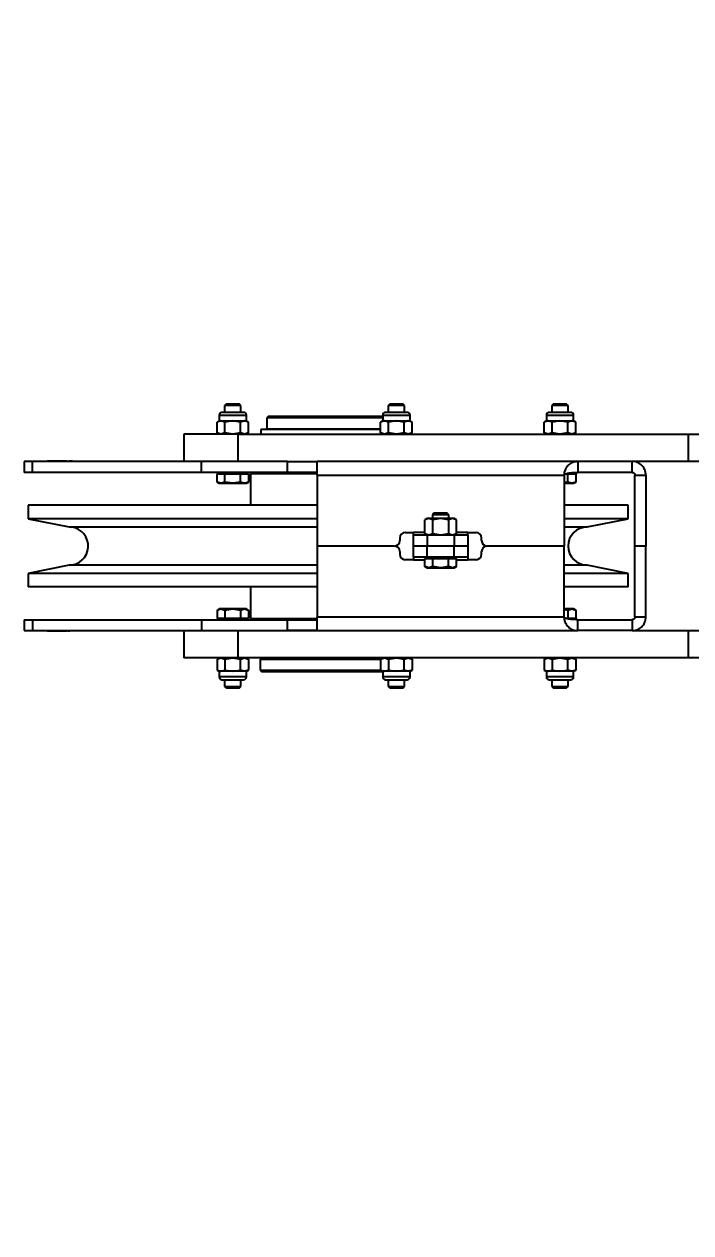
# Model space of a CAD drawing. Header units: centimetres. Extents: x 470464 to 524273, y 49611 to 59074.
# Drawn here: x 505732.74 to 505757.19, y 50185.69 to 50229.98 of the extents above; entities that cross this region are included whole.
import ezdxf

# ---------------------------------------------------------------- set-up
doc = ezdxf.new("R2010")
doc.units = ezdxf.units.CM
doc.header["$MEASUREMENT"] = 0
doc.layers.add('A-ANNO-REVC-01', color=1, linetype='Continuous', lineweight=15, true_color=0xff0000, plot=False)
doc.layers.add('vinç', color=7, linetype='Continuous')
doc.styles.add('BARIŞ BABUR-3', font='arial.ttf')
doc.dimstyles.new('AAA_A4 BVS STANDART', dxfattribs={"dimscale": 12, "dimtxt": 1.8, "dimasz": 1.6, "dimexe": 0.18, "dimexo": 0.0625, "dimgap": 0.09, "dimtad": 1, "dimtoh": 1, "dimdec": 0, "dimzin": 9, "dimdsep": 46, "dimtxsty": 'BARIŞ BABUR-3', "dimcen": 0.09, "dimclrd": 1, "dimclre": 1, "dimclrt": 2, "dimadec": 0, "dimazin": 0, "dimtfac": 1, "dimtdec": 0, "dimtofl": 0, "dimtmove": 0, "dimatfit": 3, "dimfxl": 1, "dimtolj": 1, "dimtzin": 0, "dimlwd": 9, "dimlwe": 9, "dimarcsym": 0})

# ---------------------------------------------------------------- blocks, each defined once
blk = doc.blocks.new('*D249')
at = {"layer": 'A-ANNO-REVC-01', "color": 1, "lineweight": 9, "transparency": 16777216}
for p, q in [((505595.928, 58147.11), (505917.174, 58147.11)), ((505915.734, 50109.91), (505915.734, 58134.31)), ((505595.928, 50097.11), (505917.174, 50097.11))]:
    blk.add_line(p, q, dxfattribs=at)
at = {"layer": 'A-ANNO-REVC-01', "color": 1, "transparency": 16777216}
for points in [[(505917.868, 58134.31), (505913.601, 58134.31), (505915.734, 58147.11)], [(505913.601, 50109.91), (505917.868, 50109.91), (505915.734, 50097.11)]]:
    blk.add_solid(points, dxfattribs=at)
at = {"layer": 'Defpoints', "color": 0, "transparency": 16777216}
for p in [(505595.428, 58147.11), (505915.734, 58147.11), (505595.428, 50097.11)]:
    blk.add_point(p, dxfattribs=at)
at = {"layer": 'A-ANNO-REVC-01', "color": 2, "transparency": 16777216, "insert": (505906.243, 54122.11), "char_height": 14.4, "attachment_point": 5, "rotation": 90, "style": 'BARIŞ BABUR-3'}
blk.add_mtext('\\A1;YÜRÜME YOLU BOYU : 8050', dxfattribs=at)
blk = doc.blocks.new('*D251')
at = {"layer": 'A-ANNO-REVC-01', "color": 1, "lineweight": 9, "transparency": 16777216}
for p, q in [((505757.792, 50210.86), (505885.137, 50210.86)), ((505883.697, 50198.06), (505883.697, 50109.91)), ((505595.928, 50097.11), (505885.137, 50097.11))]:
    blk.add_line(p, q, dxfattribs=at)
at = {"layer": 'A-ANNO-REVC-01', "color": 1, "transparency": 16777216}
for points in [[(505885.831, 50198.06), (505881.564, 50198.06), (505883.697, 50210.86)], [(505881.564, 50109.91), (505885.831, 50109.91), (505883.697, 50097.11)]]:
    blk.add_solid(points, dxfattribs=at)
at = {"layer": 'Defpoints', "color": 0, "transparency": 16777216}
for p in [(505757.292, 50210.86), (505595.428, 50097.11), (505883.697, 50097.11)]:
    blk.add_point(p, dxfattribs=at)
at = {"layer": 'A-ANNO-REVC-01', "color": 2, "transparency": 16777216, "insert": (505875.748, 50153.985), "char_height": 14.4, "attachment_point": 5, "rotation": 90, "style": 'BARIŞ BABUR-3'}
blk.add_mtext('\\A1;114', dxfattribs=at)
blk = doc.blocks.new('tdfsdyutydstmfktnfchjtdhasr')
at = {"color": 2, "linetype": 'Continuous', "lineweight": 25}
for p, q in [((406499.489, 69092.049), (406499.089, 69092.049)), ((406499.089, 69092.049), (406499.089, 69091.741)), ((406499.489, 69091.741), (406499.089, 69091.741)), ((406499.089, 69091.741), (406499.089, 69085.549)), ((406499.489, 69092.049), (406499.489, 69091.741)), ((406499.489, 69091.741), (406499.489, 69085.549)), ((406500.689, 69081.299), (406500.689, 69091.899)), ((406501.189, 69091.899), (406500.689, 69091.899)), ((406501.189, 69081.299), (406501.189, 69091.899)), ((406501.489, 69090.399), (406501.189, 69091.899)), ((406503.189, 69091.899), (406502.889, 69090.399)), ((406503.189, 69081.299), (406503.189, 69091.899)), ((406503.689, 69091.899), (406503.189, 69091.899)), ((406503.689, 69081.299), (406503.689, 69091.899)), ((406505.289, 69092.049), (406504.889, 69092.049)), ((406504.889, 69091.741), (406504.889, 69092.049)), ((406504.889, 69091.741), (406505.289, 69091.741)), ((406504.889, 69085.549), (406504.889, 69091.741)), ((406505.289, 69091.741), (406505.289, 69092.049)), ((406505.289, 69085.549), (406505.289, 69091.741)), ((406499.079, 69091.2), (406499.079, 69090.475)), ((406499.089, 69091.2), (406499.079, 69091.2)), ((406505.299, 69091.2), (406505.289, 69091.2)), ((406505.299, 69090.475), (406505.299, 69091.2)), ((406499.079, 69090.475), (406499.089, 69090.475)), ((406499.079, 69090.433), (406499.079, 69090.475)), ((406499.089, 69090.433), (406499.079, 69090.433)), ((406499.079, 69090.433), (406499.079, 69090.37)), ((406501.489, 69081.299), (406501.489, 69090.399)), ((406502.889, 69090.399), (406502.884, 69090.311)), ((406502.889, 69090.399), (406502.889, 69081.299)), ((406505.289, 69090.475), (406505.299, 69090.475)), ((406505.289, 69090.46), (406505.299, 69090.46)), ((406505.299, 69090.401), (406505.289, 69090.401)), ((406505.299, 69090.475), (406505.299, 69090.46)), ((406505.299, 69090.46), (406505.299, 69090.401)), ((406505.299, 69090.37), (406505.299, 69090.401)), ((406499.089, 69090.37), (406499.079, 69090.37)), ((406499.079, 69089.527), (406499.079, 69090.37)), ((406505.299, 69090.37), (406505.289, 69090.37)), ((406505.289, 69090.282), (406505.299, 69090.282)), ((406505.299, 69090.282), (406505.299, 69090.37)), ((406505.299, 69090.282), (406505.299, 69088.683)), ((406499.079, 69088.683), (406499.079, 69089.527)), ((406499.089, 69089.527), (406499.079, 69089.527)), ((406499.089, 69088.683), (406499.079, 69088.683)), ((406499.089, 69088.672), (406499.079, 69088.672)), ((406499.079, 69087.331), (406499.079, 69088.672)), ((406505.289, 69088.683), (406505.299, 69088.683)), ((406505.289, 69088.672), (406505.299, 69088.672)), ((406505.299, 69088.672), (406505.299, 69087.331)), ((406499.089, 69087.331), (406499.079, 69087.331)), ((406505.299, 69087.331), (406505.289, 69087.331)), ((406499.089, 69086.199), (406498.089, 69086.199)), ((406498.089, 69084.199), (406498.089, 69086.199)), ((406506.289, 69086.199), (406505.289, 69086.199)), ((406506.289, 69084.199), (406506.289, 69086.199)), ((406499.489, 69085.549), (406499.089, 69085.549)), ((406499.089, 69085.549), (406499.089, 69082.396)), ((406499.489, 69085.549), (406499.489, 69082.396)), ((406504.889, 69085.549), (406505.289, 69085.549)), ((406504.889, 69082.396), (406504.889, 69085.549)), ((406505.289, 69082.396), (406505.289, 69085.549)), ((406497.045, 69084.699), (406496.989, 69084.644)), ((406496.989, 69084.644), (406496.989, 69084.155)), ((406497.045, 69084.699), (406497.045, 69084.099)), ((406497.289, 69084.699), (406497.045, 69084.699)), ((406497.289, 69084.796), (406497.289, 69084.002)), ((406497.393, 69083.899), (406497.393, 69084.899)), ((406497.599, 69084.899), (406497.393, 69084.899)), ((406497.644, 69084.976), (406497.599, 69084.832)), ((406497.644, 69084.976), (406497.599, 69084.899)), ((406497.599, 69084.832), (406497.599, 69084.899)), ((406497.599, 69084.399), (406497.599, 69084.832)), ((406497.599, 69084.832), (406497.644, 69084.688)), ((406497.644, 69084.688), (406497.599, 69084.399)), ((406498.045, 69084.976), (406497.644, 69084.976)), ((406498.045, 69084.688), (406497.644, 69084.688)), ((406498.045, 69084.976), (406498.089, 69084.832)), ((406498.089, 69084.899), (406498.045, 69084.976)), ((406498.089, 69084.832), (406498.045, 69084.688)), ((406498.045, 69084.688), (406498.089, 69084.399)), ((406499.539, 69084.899), (406499.489, 69084.899)), ((406499.539, 69084.832), (406499.539, 69084.976)), ((406499.845, 69084.976), (406499.539, 69084.976)), ((406499.539, 69084.688), (406499.539, 69084.832)), ((406499.539, 69084.399), (406499.539, 69084.688)), ((406499.845, 69084.688), (406499.539, 69084.688)), ((406499.845, 69084.976), (406499.889, 69084.832)), ((406499.889, 69084.899), (406499.845, 69084.976)), ((406499.889, 69084.832), (406499.845, 69084.688)), ((406499.845, 69084.688), (406499.889, 69084.399)), ((406499.889, 69084.832), (406499.889, 69084.899)), ((406499.889, 69084.399), (406499.889, 69084.832)), ((406504.489, 69084.832), (406504.534, 69084.976)), ((406504.534, 69084.976), (406504.489, 69084.899)), ((406504.489, 69084.899), (406504.489, 69084.832)), ((406504.534, 69084.688), (406504.489, 69084.832)), ((406504.489, 69084.832), (406504.489, 69084.399)), ((406504.489, 69084.399), (406504.534, 69084.688)), ((406504.534, 69084.976), (406504.839, 69084.976)), ((406504.534, 69084.688), (406504.839, 69084.688)), ((406504.839, 69084.976), (406504.839, 69084.832)), ((406504.889, 69084.899), (406504.839, 69084.899)), ((406504.839, 69084.832), (406504.839, 69084.688)), ((406504.839, 69084.688), (406504.839, 69084.399)), ((406506.289, 69084.832), (406506.334, 69084.976)), ((406506.334, 69084.976), (406506.289, 69084.899)), ((406506.334, 69084.688), (406506.289, 69084.832)), ((406506.289, 69084.399), (406506.334, 69084.688)), ((406506.334, 69084.976), (406506.735, 69084.976)), ((406506.334, 69084.688), (406506.735, 69084.688)), ((406506.779, 69084.832), (406506.735, 69084.976)), ((406506.779, 69084.899), (406506.735, 69084.976)), ((406506.735, 69084.688), (406506.779, 69084.832)), ((406506.779, 69084.399), (406506.735, 69084.688)), ((406506.779, 69084.899), (406506.779, 69084.832)), ((406506.986, 69084.899), (406506.779, 69084.899)), ((406506.779, 69084.832), (406506.779, 69084.399)), ((406506.986, 69084.899), (406506.986, 69083.899)), ((406507.089, 69084.002), (406507.089, 69084.796)), ((406507.334, 69084.699), (406507.089, 69084.699)), ((406507.334, 69084.139), (406507.334, 69084.699)), ((406507.389, 69084.644), (406507.334, 69084.699)), ((406507.389, 69084.187), (406507.389, 69084.644)), ((406497.599, 69084.399), (406497.644, 69084.11)), ((406497.599, 69083.966), (406497.599, 69084.399)), ((406498.089, 69084.399), (406498.045, 69084.11)), ((406498.089, 69084.199), (406499.089, 69084.199)), ((406498.089, 69067.699), (406498.089, 69084.199)), ((406499.539, 69084.11), (406499.539, 69084.399)), ((406499.889, 69084.399), (406499.845, 69084.11)), ((406499.889, 69083.966), (406499.889, 69084.399)), ((406504.534, 69084.11), (406504.489, 69084.399)), ((406504.489, 69084.399), (406504.489, 69083.966)), ((406504.839, 69084.399), (406504.839, 69084.11)), ((406505.289, 69084.199), (406506.289, 69084.199)), ((406506.334, 69084.11), (406506.289, 69084.399)), ((406506.289, 69084.199), (406506.289, 69067.699)), ((406506.735, 69084.11), (406506.779, 69084.399)), ((406506.779, 69084.399), (406506.779, 69083.966)), ((406507.389, 69084.155), (406507.389, 69084.187)), ((406496.989, 69084.155), (406497.045, 69084.099)), ((406497.045, 69084.099), (406497.289, 69084.099)), ((406497.393, 69083.899), (406497.599, 69083.899)), ((406497.599, 69083.966), (406497.644, 69084.11)), ((406497.599, 69083.899), (406497.599, 69083.966)), ((406497.644, 69083.822), (406497.599, 69083.966)), ((406497.599, 69083.899), (406497.644, 69083.822)), ((406497.644, 69084.11), (406498.045, 69084.11)), ((406498.045, 69083.822), (406497.644, 69083.822)), ((406498.045, 69084.11), (406498.089, 69083.966)), ((406498.089, 69083.966), (406498.045, 69083.822)), ((406498.045, 69083.822), (406498.089, 69083.899)), ((406499.489, 69083.899), (406499.539, 69083.899)), ((406499.539, 69083.749), (406499.489, 69083.699)), ((406499.539, 69083.966), (406499.539, 69084.11)), ((406499.845, 69084.11), (406499.539, 69084.11)), ((406499.539, 69083.822), (406499.539, 69083.966)), ((406499.845, 69083.822), (406499.539, 69083.822)), ((406499.539, 69083.749), (406499.539, 69081.299)), ((406500.689, 69083.749), (406499.539, 69083.749)), ((406499.845, 69084.11), (406499.889, 69083.966)), ((406499.889, 69083.966), (406499.845, 69083.822)), ((406499.845, 69083.822), (406499.889, 69083.899)), ((406499.889, 69083.899), (406499.889, 69083.966)), ((406504.839, 69083.749), (406503.689, 69083.749)), ((406504.489, 69083.966), (406504.534, 69084.11)), ((406504.534, 69083.822), (406504.489, 69083.966)), ((406504.489, 69083.966), (406504.489, 69083.899)), ((406504.489, 69083.899), (406504.534, 69083.822)), ((406504.534, 69084.11), (406504.839, 69084.11)), ((406504.839, 69083.822), (406504.534, 69083.822)), ((406504.839, 69084.11), (406504.839, 69083.966)), ((406504.839, 69083.966), (406504.839, 69083.822)), ((406504.839, 69083.899), (406504.889, 69083.899)), ((406504.839, 69081.299), (406504.839, 69083.749)), ((406504.889, 69083.699), (406504.839, 69083.749)), ((406506.289, 69083.966), (406506.334, 69084.11)), ((406506.334, 69083.822), (406506.289, 69083.966)), ((406506.289, 69083.899), (406506.334, 69083.822)), ((406506.334, 69084.11), (406506.735, 69084.11)), ((406506.334, 69083.822), (406506.735, 69083.822)), ((406506.779, 69083.966), (406506.735, 69084.11)), ((406506.735, 69083.822), (406506.779, 69083.966)), ((406506.735, 69083.822), (406506.779, 69083.899)), ((406506.779, 69083.966), (406506.779, 69083.899)), ((406506.779, 69083.899), (406506.986, 69083.899)), ((406507.089, 69084.099), (406507.334, 69084.099)), ((406507.334, 69084.099), (406507.389, 69084.155)), ((406507.334, 69084.099), (406507.334, 69084.139)), ((406497.639, 69083.399), (406497.589, 69083.349)), ((406497.589, 69083.349), (406497.589, 69078.899)), ((406497.639, 69083.399), (406497.639, 69078.968)), ((406498.039, 69083.399), (406497.639, 69083.399)), ((406498.039, 69083.399), (406498.039, 69080.936)), ((406498.089, 69083.349), (406498.039, 69083.399)), ((406506.464, 69083.374), (406506.289, 69083.374)), ((406506.464, 69078.976), (406506.464, 69083.374)), ((406506.489, 69082.999), (406506.464, 69082.999)), ((406506.489, 69083.149), (406506.489, 69078.976)), ((406506.889, 69083.149), (406506.489, 69083.149)), ((406506.889, 69078.899), (406506.889, 69083.149)), ((406506.939, 69083.099), (406506.889, 69083.149)), ((406506.939, 69080.932), (406506.939, 69083.099)), ((406499.089, 69082.532), (406499.079, 69082.532)), ((406499.079, 69082.531), (406499.079, 69082.532)), ((406499.089, 69082.531), (406499.079, 69082.531)), ((406499.079, 69082.526), (406499.079, 69082.531)), ((406499.089, 69082.526), (406499.079, 69082.526)), ((406499.079, 69082.518), (406499.079, 69082.526)), ((406499.089, 69082.518), (406499.079, 69082.518)), ((406499.079, 69082.507), (406499.079, 69082.518)), ((406499.089, 69082.507), (406499.079, 69082.507)), ((406499.079, 69082.494), (406499.079, 69082.507)), ((406499.089, 69082.494), (406499.079, 69082.494)), ((406499.079, 69082.477), (406499.079, 69082.494)), ((406499.089, 69082.477), (406499.079, 69082.477)), ((406499.079, 69082.457), (406499.079, 69082.477)), ((406499.089, 69082.457), (406499.079, 69082.457)), ((406499.079, 69082.434), (406499.079, 69082.457)), ((406499.089, 69082.434), (406499.079, 69082.434)), ((406499.079, 69082.407), (406499.079, 69082.434)), ((406499.089, 69082.407), (406499.079, 69082.407)), ((406499.079, 69082.378), (406499.079, 69082.407)), ((406499.089, 69082.378), (406499.079, 69082.378)), ((406499.079, 69082.346), (406499.079, 69082.378)), ((406499.089, 69082.346), (406499.079, 69082.346)), ((406499.079, 69082.311), (406499.079, 69082.346)), ((406499.089, 69082.311), (406499.079, 69082.311)), ((406499.079, 69082.272), (406499.079, 69082.311)), ((406499.089, 69082.272), (406499.079, 69082.272)), ((406499.079, 69082.231), (406499.079, 69082.272)), ((406499.089, 69082.231), (406499.079, 69082.231)), ((406499.079, 69082.186), (406499.079, 69082.231)), ((406499.089, 69082.186), (406499.079, 69082.186)), ((406499.079, 69082.138), (406499.079, 69082.186)), ((406499.089, 69082.138), (406499.079, 69082.138)), ((406499.079, 69080.425), (406499.079, 69082.138)), ((406499.089, 69082.396), (406499.489, 69082.396)), ((406499.089, 69081.299), (406499.089, 69082.396)), ((406499.489, 69082.396), (406499.489, 69081.299)), ((406504.889, 69082.396), (406505.289, 69082.396)), ((406504.889, 69081.299), (406504.889, 69082.396)), ((406505.289, 69082.396), (406505.289, 69081.299)), ((406499.089, 69081.299), (406499.089, 69071.749)), ((406499.089, 69081.299), (406499.589, 69081.299)), ((406499.589, 69072.249), (406499.589, 69081.299)), ((406502.189, 69081.299), (406499.589, 69081.299)), ((406502.189, 69078.474), (406502.189, 69081.299)), ((406504.789, 69081.299), (406502.189, 69081.299)), ((406504.789, 69081.299), (406504.789, 69072.249)), ((406504.789, 69081.299), (406505.289, 69081.299)), ((406505.289, 69071.749), (406505.289, 69081.299)), ((406498.039, 69080.936), (406498.039, 69078.976)), ((406506.939, 69078.899), (406506.939, 69080.932)), ((406499.089, 69080.425), (406499.079, 69080.425)), ((406499.079, 69080.374), (406499.079, 69080.425)), ((406499.089, 69080.374), (406499.079, 69080.374)), ((406499.079, 69080.326), (406499.079, 69080.374)), ((406499.089, 69080.326), (406499.079, 69080.326)), ((406499.079, 69080.281), (406499.079, 69080.326)), ((406499.089, 69080.281), (406499.079, 69080.281)), ((406499.079, 69080.24), (406499.079, 69080.281)), ((406499.089, 69080.24), (406499.079, 69080.24)), ((406499.079, 69080.201), (406499.079, 69080.24)), ((406499.089, 69080.201), (406499.079, 69080.201)), ((406499.079, 69080.166), (406499.079, 69080.201)), ((406499.089, 69080.166), (406499.079, 69080.166)), ((406499.079, 69080.135), (406499.079, 69080.166)), ((406499.089, 69080.135), (406499.079, 69080.135)), ((406499.079, 69080.106), (406499.079, 69080.135)), ((406499.089, 69080.106), (406499.079, 69080.106)), ((406499.079, 69080.081), (406499.079, 69080.106)), ((406499.089, 69080.081), (406499.079, 69080.081)), ((406499.079, 69080.059), (406499.079, 69080.081)), ((406499.089, 69080.059), (406499.079, 69080.059)), ((406499.079, 69080.04), (406499.079, 69080.059)), ((406499.089, 69080.04), (406499.079, 69080.04)), ((406499.079, 69080.025), (406499.079, 69080.04)), ((406499.089, 69080.025), (406499.079, 69080.025)), ((406499.079, 69080.013), (406499.079, 69080.025)), ((406499.089, 69080.013), (406499.079, 69080.013)), ((406499.079, 69080.004), (406499.079, 69080.013)), ((406499.089, 69080.004), (406499.079, 69080.004)), ((406499.079, 69079.998), (406499.079, 69080.004)), ((406499.089, 69079.998), (406499.079, 69079.998)), ((406499.079, 69079.996), (406499.079, 69079.998)), ((406499.089, 69079.996), (406499.079, 69079.996)), ((406505.289, 69079.812), (406505.299, 69079.812)), ((406505.299, 69079.812), (406505.299, 69079.723)), ((406499.089, 69079.421), (406499.079, 69079.421)), ((406499.079, 69079.416), (406499.079, 69079.421)), ((406499.089, 69079.416), (406499.079, 69079.416)), ((406499.079, 69079.398), (406499.079, 69079.416)), ((406499.079, 69079.398), (406499.089, 69079.398)), ((406499.079, 69079.369), (406499.079, 69079.398)), ((406499.089, 69079.369), (406499.079, 69079.369)), ((406499.079, 69079.328), (406499.079, 69079.369)), ((406499.089, 69079.328), (406499.079, 69079.328)), ((406499.079, 69079.275), (406499.079, 69079.328)), ((406505.289, 69079.723), (406505.299, 69079.723)), ((406505.289, 69079.645), (406505.299, 69079.645)), ((406505.289, 69079.579), (406505.299, 69079.579)), ((406505.289, 69079.525), (406505.299, 69079.525)), ((406505.289, 69079.482), (406505.299, 69079.482)), ((406505.289, 69079.451), (406505.299, 69079.451)), ((406505.289, 69079.432), (406505.299, 69079.432)), ((406505.289, 69079.425), (406505.299, 69079.425)), ((406505.289, 69079.418), (406505.299, 69079.418)), ((406505.289, 69079.416), (406505.299, 69079.416)), ((406505.289, 69079.408), (406505.299, 69079.408)), ((406505.289, 69079.394), (406505.299, 69079.394)), ((406505.289, 69079.377), (406505.299, 69079.377)), ((406505.289, 69079.353), (406505.299, 69079.353)), ((406505.289, 69079.325), (406505.299, 69079.325)), ((406505.299, 69079.723), (406505.299, 69079.645)), ((406505.299, 69079.645), (406505.299, 69079.579)), ((406505.299, 69079.579), (406505.299, 69079.525)), ((406505.299, 69079.525), (406505.299, 69079.482)), ((406505.299, 69079.482), (406505.299, 69079.451)), ((406505.299, 69079.451), (406505.299, 69079.432)), ((406505.299, 69079.432), (406505.299, 69079.425)), ((406505.299, 69079.425), (406505.299, 69079.418)), ((406505.299, 69079.418), (406505.299, 69079.416)), ((406505.299, 69079.416), (406505.299, 69079.408)), ((406505.299, 69079.408), (406505.299, 69079.394)), ((406505.299, 69079.394), (406505.299, 69079.377)), ((406505.299, 69079.377), (406505.299, 69079.353)), ((406505.299, 69079.353), (406505.299, 69079.325)), ((406505.299, 69079.325), (406505.299, 69079.291)), ((406497.393, 69077.899), (406497.393, 69078.899)), ((406497.599, 69078.899), (406497.393, 69078.899)), ((406497.644, 69078.976), (406497.599, 69078.832)), ((406497.644, 69078.976), (406497.599, 69078.899)), ((406497.599, 69078.832), (406497.599, 69078.899)), ((406498.045, 69078.976), (406497.644, 69078.976)), ((406498.045, 69078.976), (406498.089, 69078.832)), ((406498.089, 69078.899), (406498.045, 69078.976)), ((406499.089, 69079.275), (406499.079, 69079.275)), ((406499.079, 69079.21), (406499.079, 69079.275)), ((406499.089, 69079.21), (406499.079, 69079.21)), ((406499.079, 69079.134), (406499.079, 69079.21)), ((406499.089, 69079.134), (406499.079, 69079.134)), ((406499.079, 69079.046), (406499.079, 69079.134)), ((406499.089, 69079.046), (406499.079, 69079.046)), ((406499.079, 69078.95), (406499.079, 69079.046)), ((406499.089, 69078.95), (406499.079, 69078.95)), ((406499.079, 69078.849), (406499.079, 69078.95)), ((406505.289, 69079.291), (406505.299, 69079.291)), ((406505.289, 69079.252), (406505.299, 69079.252)), ((406505.299, 69079.291), (406505.299, 69079.252)), ((406505.299, 69079.252), (406505.299, 69077.3)), ((406506.289, 69078.832), (406506.334, 69078.976)), ((406506.334, 69078.976), (406506.289, 69078.899)), ((406506.334, 69078.976), (406506.735, 69078.976)), ((406506.779, 69078.832), (406506.735, 69078.976)), ((406506.779, 69078.899), (406506.735, 69078.976)), ((406506.779, 69078.899), (406506.779, 69078.832)), ((406506.986, 69078.899), (406506.779, 69078.899)), ((406506.986, 69078.899), (406506.986, 69077.899)), ((406497.045, 69078.699), (406496.989, 69078.644)), ((406496.989, 69078.644), (406496.989, 69078.155)), ((406497.045, 69078.699), (406497.045, 69078.099)), ((406497.289, 69078.699), (406497.045, 69078.699)), ((406497.289, 69078.796), (406497.289, 69078.002)), ((406497.599, 69078.399), (406497.599, 69078.832)), ((406497.599, 69078.832), (406497.644, 69078.688)), ((406497.644, 69078.688), (406497.599, 69078.399)), ((406498.045, 69078.688), (406497.644, 69078.688)), ((406498.089, 69078.832), (406498.045, 69078.688)), ((406498.045, 69078.688), (406498.089, 69078.399)), ((406499.089, 69078.849), (406499.079, 69078.849)), ((406499.079, 69078.744), (406499.079, 69078.849)), ((406499.089, 69078.744), (406499.079, 69078.744)), ((406499.079, 69078.635), (406499.079, 69078.744)), ((406499.089, 69078.635), (406499.079, 69078.635)), ((406499.079, 69078.521), (406499.079, 69078.635)), ((406499.089, 69078.521), (406499.079, 69078.521)), ((406499.079, 69078.404), (406499.079, 69078.521)), ((406506.334, 69078.688), (406506.289, 69078.832)), ((406506.289, 69078.399), (406506.334, 69078.688)), ((406506.334, 69078.688), (406506.735, 69078.688)), ((406506.735, 69078.688), (406506.779, 69078.832)), ((406506.779, 69078.399), (406506.735, 69078.688)), ((406506.779, 69078.832), (406506.779, 69078.399)), ((406507.089, 69078.002), (406507.089, 69078.796)), ((406507.334, 69078.699), (406507.089, 69078.699)), ((406507.389, 69078.644), (406507.334, 69078.699)), ((406507.334, 69078.139), (406507.334, 69078.699)), ((406507.389, 69078.187), (406507.389, 69078.644)), ((406496.989, 69078.155), (406497.045, 69078.099)), ((406497.045, 69078.099), (406497.289, 69078.099)), ((406497.599, 69078.399), (406497.644, 69078.11)), ((406497.599, 69077.966), (406497.599, 69078.399)), ((406497.599, 69077.966), (406497.644, 69078.11)), ((406497.644, 69078.11), (406498.045, 69078.11)), ((406498.089, 69078.399), (406498.045, 69078.11)), ((406498.045, 69078.11), (406498.089, 69077.966)), ((406499.089, 69078.404), (406499.079, 69078.404)), ((406499.079, 69078.281), (406499.079, 69078.404)), ((406499.089, 69078.281), (406499.079, 69078.281)), ((406499.079, 69078.154), (406499.079, 69078.281)), ((406499.089, 69078.154), (406499.079, 69078.154)), ((406499.079, 69078.027), (406499.079, 69078.154)), ((406499.089, 69078.027), (406499.079, 69078.027)), ((406499.079, 69077.904), (406499.079, 69078.027)), ((406501.689, 69077.774), (406501.689, 69078.074)), ((406501.989, 69078.274), (406501.889, 69078.274)), ((406502.489, 69078.274), (406502.389, 69078.274)), ((406502.689, 69078.074), (406502.689, 69077.774)), ((406506.334, 69078.11), (406506.289, 69078.399)), ((406506.289, 69077.966), (406506.334, 69078.11)), ((406506.334, 69078.11), (406506.735, 69078.11)), ((406506.735, 69078.11), (406506.779, 69078.399)), ((406506.779, 69077.966), (406506.735, 69078.11)), ((406506.779, 69078.399), (406506.779, 69077.966)), ((406507.089, 69078.099), (406507.334, 69078.099)), ((406507.334, 69078.099), (406507.389, 69078.155)), ((406507.334, 69078.099), (406507.334, 69078.139)), ((406507.389, 69078.155), (406507.389, 69078.187)), ((406497.393, 69077.899), (406497.599, 69077.899)), ((406497.599, 69077.899), (406497.599, 69077.966)), ((406497.644, 69077.822), (406497.599, 69077.966)), ((406497.599, 69077.899), (406497.644, 69077.822)), ((406498.045, 69077.822), (406497.644, 69077.822)), ((406498.089, 69077.966), (406498.045, 69077.822)), ((406498.045, 69077.822), (406498.089, 69077.899)), ((406499.089, 69077.904), (406499.079, 69077.904)), ((406499.079, 69077.786), (406499.079, 69077.904)), ((406499.089, 69077.786), (406499.079, 69077.786)), ((406499.079, 69077.672), (406499.079, 69077.786)), ((406499.089, 69077.672), (406499.079, 69077.672)), ((406499.079, 69077.564), (406499.079, 69077.672)), ((406499.089, 69077.564), (406499.079, 69077.564)), ((406499.079, 69077.459), (406499.079, 69077.564)), ((406501.789, 69077.774), (406501.689, 69077.774)), ((406501.689, 69077.774), (406501.689, 69077.351)), ((406501.789, 69077.774), (406502.189, 69077.774)), ((406501.789, 69077.774), (406501.789, 69077.274)), ((406502.189, 69077.274), (406502.189, 69077.774)), ((406502.189, 69077.774), (406502.589, 69077.774)), ((406502.589, 69077.274), (406502.589, 69077.774)), ((406502.589, 69077.774), (406502.689, 69077.774)), ((406502.689, 69077.351), (406502.689, 69077.774)), ((406506.334, 69077.822), (406506.289, 69077.966)), ((406506.289, 69077.899), (406506.334, 69077.822)), ((406506.334, 69077.822), (406506.735, 69077.822)), ((406506.735, 69077.822), (406506.779, 69077.966)), ((406506.735, 69077.822), (406506.779, 69077.899)), ((406506.779, 69077.966), (406506.779, 69077.899)), ((406506.779, 69077.899), (406506.986, 69077.899)), ((406499.089, 69077.459), (406499.079, 69077.459)), ((406499.079, 69077.359), (406499.079, 69077.459)), ((406499.089, 69077.359), (406499.079, 69077.359)), ((406499.079, 69077.265), (406499.079, 69077.359)), ((406499.089, 69077.265), (406499.079, 69077.265)), ((406499.079, 69077.178), (406499.079, 69077.265)), ((406499.089, 69077.178), (406499.079, 69077.178)), ((406499.079, 69077.103), (406499.079, 69077.178)), ((406499.089, 69077.103), (406499.079, 69077.103)), ((406499.079, 69077.039), (406499.079, 69077.103)), ((406501.389, 69077.207), (406501.434, 69077.351)), ((406501.434, 69077.351), (406501.389, 69077.274)), ((406501.389, 69077.274), (406501.389, 69077.207)), ((406501.434, 69077.063), (406501.389, 69077.207)), ((406501.389, 69077.207), (406501.389, 69076.774)), ((406501.434, 69077.351), (406501.739, 69077.351)), ((406501.739, 69077.351), (406501.739, 69077.207)), ((406501.789, 69077.274), (406501.739, 69077.274)), ((406501.739, 69077.207), (406501.739, 69077.063)), ((406501.789, 69077.274), (406502.189, 69077.274)), ((406501.789, 69077.274), (406501.789, 69076.274)), ((406502.189, 69076.274), (406502.189, 69077.274)), ((406502.589, 69077.274), (406502.189, 69077.274)), ((406502.589, 69077.207), (406502.634, 69077.351)), ((406502.634, 69077.351), (406502.589, 69077.274)), ((406502.589, 69076.274), (406502.589, 69077.274)), ((406502.634, 69077.063), (406502.589, 69077.207)), ((406502.634, 69077.351), (406503.155, 69077.351)), ((406503.199, 69077.207), (406503.155, 69077.351)), ((406503.199, 69077.274), (406503.155, 69077.351)), ((406503.155, 69077.063), (406503.199, 69077.207)), ((406503.199, 69077.207), (406503.199, 69077.274)), ((406503.199, 69076.774), (406503.199, 69077.207)), ((406505.289, 69077.3), (406505.299, 69077.3)), ((406505.289, 69077.297), (406505.299, 69077.297)), ((406505.289, 69077.292), (406505.299, 69077.292)), ((406505.289, 69077.292), (406505.299, 69077.292)), ((406505.299, 69077.3), (406505.299, 69077.297)), ((406505.299, 69077.297), (406505.299, 69077.292)), ((406505.299, 69077.292), (406505.299, 69077.292)), ((406505.299, 69077.292), (406505.299, 69076.856)), ((406499.089, 69077.039), (406499.079, 69077.039)), ((406499.079, 69076.987), (406499.079, 69077.039)), ((406499.089, 69076.987), (406499.079, 69076.987)), ((406499.079, 69076.947), (406499.079, 69076.987)), ((406499.089, 69076.947), (406499.079, 69076.947)), ((406499.079, 69076.917), (406499.079, 69076.947)), ((406499.089, 69076.917), (406499.079, 69076.917)), ((406499.079, 69076.9), (406499.079, 69076.917)), ((406499.089, 69076.9), (406499.079, 69076.9)), ((406499.079, 69076.894), (406499.079, 69076.9)), ((406499.089, 69076.894), (406499.079, 69076.894)), ((406501.389, 69076.774), (406501.434, 69077.063)), ((406501.434, 69076.485), (406501.389, 69076.774)), ((406501.389, 69076.774), (406501.389, 69076.341)), ((406501.434, 69077.063), (406501.739, 69077.063)), ((406501.739, 69077.063), (406501.739, 69076.774)), ((406501.739, 69076.774), (406501.739, 69076.485)), ((406502.589, 69076.774), (406502.634, 69077.063)), ((406502.634, 69076.485), (406502.589, 69076.774)), ((406502.634, 69077.063), (406503.155, 69077.063)), ((406503.199, 69076.774), (406503.155, 69077.063)), ((406503.155, 69076.485), (406503.199, 69076.774)), ((406503.334, 69077.074), (406503.199, 69077.074)), ((406503.199, 69076.341), (406503.199, 69076.774)), ((406503.334, 69076.474), (406503.334, 69077.074)), ((406503.389, 69077.019), (406503.334, 69077.074)), ((406503.389, 69076.53), (406503.389, 69077.019)), ((406505.289, 69076.856), (406505.299, 69076.856)), ((406499.089, 69076.315), (406499.079, 69076.315)), ((406499.079, 69074.113), (406499.079, 69076.315)), ((406501.389, 69076.341), (406501.434, 69076.485)), ((406501.434, 69076.197), (406501.389, 69076.341)), ((406501.389, 69076.341), (406501.389, 69076.274)), ((406501.389, 69076.274), (406501.434, 69076.197)), ((406501.434, 69076.485), (406501.739, 69076.485)), ((406501.739, 69076.485), (406501.739, 69076.341)), ((406501.739, 69076.341), (406501.739, 69076.197)), ((406501.739, 69076.274), (406501.789, 69076.274)), ((406501.789, 69076.274), (406502.189, 69076.274)), ((406501.789, 69076.274), (406501.789, 69075.774)), ((406502.189, 69075.774), (406502.189, 69076.274)), ((406502.589, 69076.274), (406502.189, 69076.274)), ((406502.589, 69076.341), (406502.634, 69076.485)), ((406502.634, 69076.197), (406502.589, 69076.341)), ((406502.589, 69075.774), (406502.589, 69076.274)), ((406502.589, 69076.274), (406502.634, 69076.197)), ((406503.155, 69076.485), (406502.634, 69076.485)), ((406503.199, 69076.341), (406503.155, 69076.485)), ((406503.155, 69076.197), (406503.199, 69076.341)), ((406503.155, 69076.197), (406503.199, 69076.274)), ((406503.199, 69076.474), (406503.334, 69076.474)), ((406503.199, 69076.274), (406503.199, 69076.341)), ((406503.334, 69076.474), (406503.389, 69076.53)), ((406501.434, 69076.197), (406501.739, 69076.197)), ((406501.689, 69076.197), (406501.689, 69075.774)), ((406501.789, 69075.774), (406501.689, 69075.774)), ((406501.689, 69075.474), (406501.689, 69075.774)), ((406502.189, 69075.774), (406501.789, 69075.774)), ((406502.589, 69075.774), (406502.189, 69075.774)), ((406502.589, 69075.774), (406502.689, 69075.774)), ((406502.634, 69076.197), (406503.155, 69076.197)), ((406502.689, 69075.774), (406502.689, 69076.197)), ((406502.689, 69075.774), (406502.689, 69075.474)), ((406501.889, 69075.274), (406501.989, 69075.274)), ((406502.189, 69072.249), (406502.189, 69075.074)), ((406502.389, 69075.274), (406502.489, 69075.274)), ((406499.089, 69074.113), (406499.079, 69074.113)), ((406499.079, 69074.075), (406499.079, 69074.113)), ((406499.089, 69074.075), (406499.079, 69074.075)), ((406499.079, 69074.038), (406499.079, 69074.075)), ((406499.089, 69074.038), (406499.079, 69074.038)), ((406499.079, 69074.005), (406499.079, 69074.038)), ((406499.089, 69074.005), (406499.079, 69074.005)), ((406499.079, 69073.974), (406499.079, 69074.005)), ((406499.089, 69073.974), (406499.079, 69073.974)), ((406499.079, 69073.945), (406499.079, 69073.974)), ((406499.089, 69073.945), (406499.079, 69073.945)), ((406499.079, 69073.919), (406499.079, 69073.945)), ((406499.089, 69073.919), (406499.079, 69073.919)), ((406499.079, 69073.895), (406499.079, 69073.919)), ((406499.089, 69073.895), (406499.079, 69073.895)), ((406499.079, 69073.874), (406499.079, 69073.895)), ((406499.089, 69073.874), (406499.079, 69073.874)), ((406499.079, 69073.856), (406499.079, 69073.874)), ((406499.089, 69073.856), (406499.079, 69073.856)), ((406499.079, 69073.839), (406499.079, 69073.856)), ((406499.089, 69073.839), (406499.079, 69073.839)), ((406499.079, 69073.826), (406499.079, 69073.839)), ((406499.089, 69073.826), (406499.079, 69073.826)), ((406499.079, 69073.815), (406499.079, 69073.826)), ((406499.089, 69073.815), (406499.079, 69073.815)), ((406499.079, 69073.806), (406499.079, 69073.815)), ((406499.089, 69073.806), (406499.079, 69073.806)), ((406499.079, 69073.8), (406499.079, 69073.806)), ((406499.089, 69073.8), (406499.079, 69073.8)), ((406499.079, 69073.796), (406499.079, 69073.8)), ((406499.089, 69073.796), (406499.079, 69073.796)), ((406499.079, 69073.795), (406499.079, 69073.796)), ((406499.089, 69073.795), (406499.079, 69073.795)), ((406499.079, 69073.792), (406499.079, 69073.795)), ((406499.089, 69073.792), (406499.079, 69073.792)), ((406499.079, 69073.786), (406499.079, 69073.792)), ((406499.089, 69073.786), (406499.079, 69073.786)), ((406499.079, 69073.782), (406499.079, 69073.786)), ((406499.089, 69073.782), (406499.079, 69073.782)), ((406499.079, 69073.781), (406499.079, 69073.782)), ((406499.089, 69073.781), (406499.079, 69073.781)), ((406497.045, 69072.699), (406496.989, 69072.644)), ((406497.045, 69072.699), (406497.045, 69072.099)), ((406497.289, 69072.699), (406497.045, 69072.699)), ((406497.289, 69072.796), (406497.289, 69072.002)), ((406497.393, 69071.899), (406497.393, 69072.899)), ((406497.599, 69072.899), (406497.393, 69072.899)), ((406497.644, 69072.976), (406497.599, 69072.832)), ((406497.644, 69072.976), (406497.599, 69072.899)), ((406497.599, 69072.832), (406497.599, 69072.899)), ((406497.599, 69072.399), (406497.599, 69072.832)), ((406497.599, 69072.832), (406497.644, 69072.688)), ((406497.644, 69072.688), (406497.599, 69072.399)), ((406498.045, 69072.976), (406497.644, 69072.976)), ((406498.045, 69072.688), (406497.644, 69072.688)), ((406498.045, 69072.976), (406498.089, 69072.832)), ((406498.089, 69072.899), (406498.045, 69072.976)), ((406498.089, 69072.832), (406498.045, 69072.688)), ((406498.045, 69072.688), (406498.089, 69072.399)), ((406506.289, 69072.832), (406506.334, 69072.976)), ((406506.334, 69072.976), (406506.289, 69072.899)), ((406506.334, 69072.688), (406506.289, 69072.832)), ((406506.289, 69072.399), (406506.334, 69072.688)), ((406506.334, 69072.976), (406506.735, 69072.976)), ((406506.334, 69072.688), (406506.735, 69072.688)), ((406506.779, 69072.832), (406506.735, 69072.976)), ((406506.779, 69072.899), (406506.735, 69072.976)), ((406506.735, 69072.688), (406506.779, 69072.832)), ((406506.779, 69072.399), (406506.735, 69072.688)), ((406506.779, 69072.899), (406506.779, 69072.832)), ((406506.986, 69072.899), (406506.779, 69072.899)), ((406506.779, 69072.832), (406506.779, 69072.399)), ((406506.986, 69072.899), (406506.986, 69071.899)), ((406507.089, 69072.002), (406507.089, 69072.796)), ((406507.334, 69072.699), (406507.089, 69072.699)), ((406507.334, 69072.139), (406507.334, 69072.699)), ((406507.389, 69072.644), (406507.334, 69072.699)), ((406496.989, 69072.644), (406496.989, 69072.155)), ((406497.599, 69072.399), (406497.644, 69072.11)), ((406497.599, 69071.966), (406497.599, 69072.399)), ((406498.089, 69072.399), (406498.045, 69072.11)), ((406499.589, 69072.249), (406502.189, 69072.249)), ((406499.866, 69072.249), (406499.845, 69072.11)), ((406499.889, 69071.966), (406499.889, 69072.249)), ((406500.689, 69069.899), (406500.689, 69072.249)), ((406501.189, 69069.899), (406501.189, 69072.249)), ((406501.489, 69071.399), (406501.489, 69072.249)), ((406504.789, 69072.249), (406502.189, 69072.249)), ((406502.889, 69072.249), (406502.889, 69071.399)), ((406503.189, 69069.899), (406503.189, 69072.249)), ((406503.689, 69069.899), (406503.689, 69072.249)), ((406504.489, 69072.249), (406504.489, 69071.966)), ((406504.534, 69072.11), (406504.512, 69072.249)), ((406506.334, 69072.11), (406506.289, 69072.399)), ((406506.735, 69072.11), (406506.779, 69072.399)), ((406506.779, 69072.399), (406506.779, 69071.966)), ((406507.389, 69072.187), (406507.389, 69072.644)), ((406496.989, 69072.155), (406497.045, 69072.099)), ((406497.045, 69072.099), (406497.289, 69072.099)), ((406497.393, 69071.899), (406497.599, 69071.899)), ((406497.599, 69071.966), (406497.644, 69072.11)), ((406497.599, 69071.899), (406497.599, 69071.966)), ((406497.644, 69071.822), (406497.599, 69071.966)), ((406497.599, 69071.899), (406497.644, 69071.822)), ((406497.644, 69072.11), (406498.045, 69072.11)), ((406498.045, 69071.822), (406497.644, 69071.822)), ((406498.045, 69072.11), (406498.089, 69071.966)), ((406498.089, 69071.966), (406498.045, 69071.822)), ((406498.045, 69071.822), (406498.089, 69071.899)), ((406499.489, 69071.899), (406499.539, 69071.899)), ((406499.539, 69072.11), (406499.539, 69072.181)), ((406499.539, 69071.966), (406499.539, 69072.11)), ((406499.845, 69072.11), (406499.539, 69072.11)), ((406499.539, 69071.822), (406499.539, 69071.966)), ((406499.845, 69071.822), (406499.539, 69071.822)), ((406499.845, 69072.11), (406499.889, 69071.966)), ((406499.889, 69071.966), (406499.845, 69071.822)), ((406499.845, 69071.822), (406499.889, 69071.899)), ((406499.889, 69071.899), (406499.889, 69071.966)), ((406504.489, 69071.966), (406504.534, 69072.11)), ((406504.534, 69071.822), (406504.489, 69071.966)), ((406504.489, 69071.966), (406504.489, 69071.899)), ((406504.489, 69071.899), (406504.534, 69071.822)), ((406504.534, 69072.11), (406504.839, 69072.11)), ((406504.839, 69071.822), (406504.534, 69071.822)), ((406504.839, 69072.182), (406504.839, 69072.11)), ((406504.839, 69072.11), (406504.839, 69071.966)), ((406504.839, 69071.966), (406504.839, 69071.822)), ((406504.839, 69071.899), (406504.889, 69071.899)), ((406504.889, 69071.966), (406504.889, 69071.899)), ((406506.289, 69071.966), (406506.334, 69072.11)), ((406506.334, 69071.822), (406506.289, 69071.966)), ((406506.289, 69071.899), (406506.334, 69071.822)), ((406506.334, 69072.11), (406506.735, 69072.11)), ((406506.334, 69071.822), (406506.735, 69071.822)), ((406506.779, 69071.966), (406506.735, 69072.11)), ((406506.735, 69071.822), (406506.779, 69071.966)), ((406506.735, 69071.822), (406506.779, 69071.899)), ((406506.779, 69071.966), (406506.779, 69071.899)), ((406506.779, 69071.899), (406506.986, 69071.899)), ((406507.089, 69072.099), (406507.334, 69072.099)), ((406507.334, 69072.099), (406507.389, 69072.155)), ((406507.334, 69072.099), (406507.334, 69072.139)), ((406507.389, 69072.155), (406507.389, 69072.187)), ((406499.089, 69071.749), (406499.489, 69071.749)), ((406499.089, 69069.749), (406499.089, 69071.749)), ((406499.489, 69071.749), (406499.489, 69069.749)), ((406501.189, 69069.899), (406501.489, 69071.399)), ((406502.889, 69071.399), (406503.189, 69069.899)), ((406505.289, 69071.749), (406504.889, 69071.749)), ((406504.889, 69069.749), (406504.889, 69071.749)), ((406505.289, 69069.749), (406505.289, 69071.749)), ((406499.489, 69069.749), (406499.089, 69069.749)), ((406499.089, 69069.749), (406499.089, 69067.699)), ((406499.589, 69069.249), (406499.589, 69069.649)), ((406499.589, 69069.649), (406502.189, 69069.649)), ((406500.689, 69069.899), (406501.189, 69069.899)), ((406502.189, 69069.249), (406502.189, 69069.649)), ((406502.189, 69069.649), (406504.789, 69069.649)), ((406503.189, 69069.899), (406503.689, 69069.899)), ((406504.789, 69069.649), (406504.789, 69069.249)), ((406504.889, 69069.749), (406505.289, 69069.749)), ((406505.289, 69067.699), (406505.289, 69069.749)), ((406499.589, 69069.249), (406502.189, 69069.249)), ((406504.789, 69069.249), (406502.189, 69069.249)), ((406499.089, 69067.699), (406498.089, 69067.699)), ((406498.089, 69066.449), (406498.089, 69067.699)), ((406499.089, 69067.699), (406499.089, 69066.449)), ((406506.289, 69067.699), (406505.289, 69067.699)), ((406505.289, 69066.449), (406505.289, 69067.699)), ((406506.289, 69067.699), (406506.289, 69066.449))]:
    blk.add_line(p, q, dxfattribs=at)
for centre, radius, start, end in [((406502.189, 69090.399), 0.7, 180, 352.737), ((406497.393, 69084.796), 0.103, 90, 180), ((406506.986, 69084.796), 0.103, 0, 90), ((406497.393, 69084.002), 0.103, 180, 270), ((406506.986, 69084.002), 0.103, 270, 0), ((406497.393, 69078.796), 0.103, 90, 180), ((406506.986, 69078.796), 0.103, 0, 90), ((406501.989, 69078.474), 0.2, 270, 0), ((406502.389, 69078.474), 0.2, 180, 270), ((406497.393, 69078.002), 0.103, 180, 270), ((406501.889, 69078.074), 0.2, 90, 180), ((406502.489, 69078.074), 0.2, 0, 90), ((406506.986, 69078.002), 0.103, 270, 0), ((406501.889, 69075.474), 0.2, 180, 270), ((406502.489, 69075.474), 0.2, 270, 0), ((406501.989, 69075.074), 0.2, 0, 90), ((406502.389, 69075.074), 0.2, 90, 180), ((406497.393, 69072.796), 0.103, 90, 180), ((406506.986, 69072.796), 0.103, 0, 90), ((406497.393, 69072.002), 0.103, 180, 270), ((406502.189, 69071.399), 0.7, 0, 180), ((406506.986, 69072.002), 0.103, 270, 0)]:
    blk.add_arc(centre, radius, start, end, dxfattribs=at)
for points, knots in [([(406499.589, 69072.249), (406499.569, 69072.248), (406499.51, 69072.246), (406499.402, 69072.219), (406499.271, 69072.146), (406499.15, 69072.013), (406499.095, 69071.87), (406499.09, 69071.775), (406499.089, 69071.749)], [0, 0, 0, 0, 0.062228, 0.187857, 0.352908, 0.577505, 0.884754, 1, 1, 1, 1]), ([(406499.489, 69071.749), (406499.491, 69071.815), (406499.493, 69071.914), (406499.507, 69072.037), (406499.519, 69072.11), (406499.532, 69072.159), (406499.543, 69072.193), (406499.554, 69072.218), (406499.564, 69072.235), (406499.575, 69072.245), (406499.583, 69072.248), (406499.587, 69072.249), (406499.589, 69072.249)], [0, 0, 0, 0, 0.374426, 0.571157, 0.705648, 0.797979, 0.86179, 0.906352, 0.954062, 0.973097, 0.989315, 1, 1, 1, 1]), ([(406505.289, 69071.749), (406505.279, 69071.827), (406505.262, 69071.958), (406505.146, 69072.112), (406505.02, 69072.2), (406504.898, 69072.243), (406504.821, 69072.247), (406504.789, 69072.249)], [0, 0, 0, 0, 0.346598, 0.581508, 0.759087, 0.899775, 1, 1, 1, 1]), ([(406504.789, 69072.249), (406504.792, 69072.249), (406504.797, 69072.248), (406504.807, 69072.242), (406504.825, 69072.221), (406504.864, 69072.119), (406504.884, 69071.956), (406504.888, 69071.811), (406504.889, 69071.749)], [0, 0, 0, 0, 0.013828, 0.031641, 0.063895, 0.169232, 0.644576, 1, 1, 1, 1]), ([(406499.089, 69069.749), (406499.099, 69069.671), (406499.116, 69069.54), (406499.233, 69069.386), (406499.359, 69069.298), (406499.481, 69069.255), (406499.557, 69069.251), (406499.589, 69069.249)], [0, 0, 0, 0, 0.346598, 0.581512, 0.759087, 0.899776, 1, 1, 1, 1]), ([(406499.589, 69069.649), (406499.587, 69069.649), (406499.581, 69069.649), (406499.571, 69069.651), (406499.553, 69069.655), (406499.514, 69069.675), (406499.494, 69069.708), (406499.491, 69069.737), (406499.489, 69069.749)], [0, 0, 0, 0, 0.013822, 0.03164, 0.063892, 0.169233, 0.644578, 1, 1, 1, 1]), ([(406504.789, 69069.249), (406504.809, 69069.25), (406504.869, 69069.252), (406504.976, 69069.279), (406505.107, 69069.352), (406505.229, 69069.485), (406505.283, 69069.629), (406505.288, 69069.723), (406505.289, 69069.749)], [0, 0, 0, 0, 0.062228, 0.18786, 0.35291, 0.577505, 0.884754, 1, 1, 1, 1]), ([(406504.889, 69069.749), (406504.888, 69069.736), (406504.886, 69069.716), (406504.872, 69069.691), (406504.859, 69069.677), (406504.847, 69069.667), (406504.836, 69069.66), (406504.825, 69069.655), (406504.814, 69069.652), (406504.803, 69069.65), (406504.796, 69069.649), (406504.791, 69069.649), (406504.789, 69069.649)], [0, 0, 0, 0, 0.374427, 0.571159, 0.705646, 0.797974, 0.861788, 0.906349, 0.954057, 0.973096, 0.98931, 1, 1, 1, 1])]:
    blk.add_open_spline(points, degree=3, knots=knots, dxfattribs=at)

msp = doc.modelspace()

# ---------------------------------------------------------------- block references
at = {"layer": 'vinç', "color": 2, "rotation": 90}
msp.add_blockref('tdfsdyutydstmfktnfchjtdhasr', (574824.791, -356291.33), dxfattribs=at)

# ---------------------------------------------------------------- dimensions: what is measured, and where the dimension line sits
at = {"layer": 'A-ANNO-REVC-01', "color": 6}
dim = msp.add_linear_dim(base=(505915.734, 58147.11), p1=(505595.428, 50097.11), p2=(505595.428, 58147.11), angle=90, text='YÜRÜME YOLU BOYU : <>', dimstyle='AAA_A4 BVS STANDART', override={"dimscale": 8, "dimtxsty": 'BARIŞ BABUR-3'}, dxfattribs=at)
dim.commit()
dim.dimension.update_dxf_attribs({"geometry": '*D249', "text_midpoint": (505915.734, 54122.11), "dimtype": 160})
dim = msp.add_linear_dim(base=(505883.697, 50097.11), p1=(505757.292, 50210.86), p2=(505595.428, 50097.11), angle=90, dimstyle='AAA_A4 BVS STANDART', override={"dimscale": 8}, dxfattribs=at)
dim.commit()
dim.dimension.update_dxf_attribs({"geometry": '*D251', "text_midpoint": (505875.748, 50153.985)})

doc.saveas('drawing.dxf')
